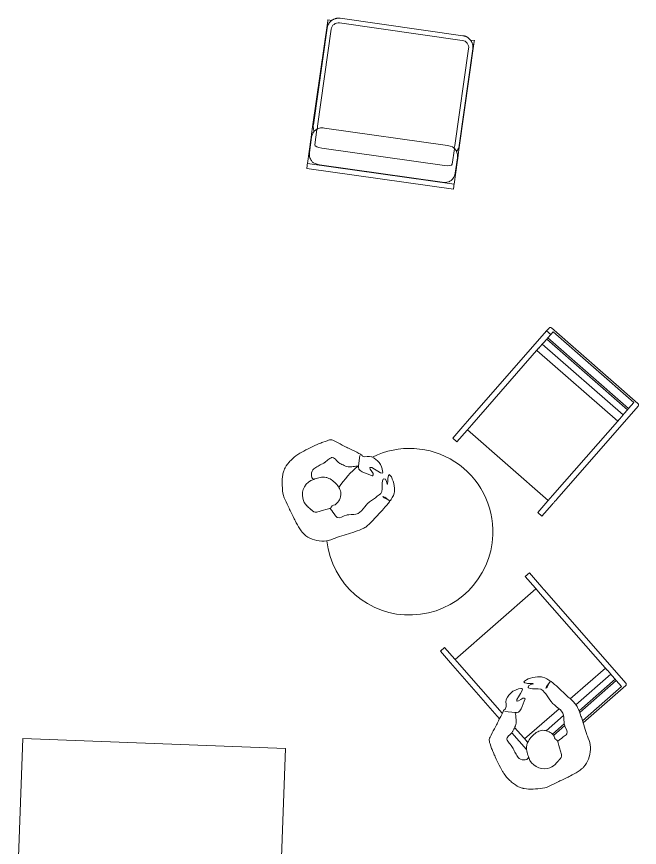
# Model space of a CAD drawing. Header units: millimetres. Extents: x 18438 to 82538, y -3412 to 53720.
# Drawn here: x 56710 to 60074, y 44214 to 48701 of the extents above; entities that cross this region are included whole.
import ezdxf

# ---------------------------------------------------------------- set-up
doc = ezdxf.new("R2010")
doc.units = ezdxf.units.MM
doc.header["$MEASUREMENT"] = 0
doc.layers.add('I-FURN', color=40, linetype='Continuous', lineweight=13)

# ---------------------------------------------------------------- blocks, each defined once
blk = doc.blocks.new('Man_Sitting_01_ENT - Man Sitting-9509310-GA PLAN - LEVEL 11')
at = {"layer": 'I-FURN', "color": 0, "lineweight": -2}
for p, q in [((78.9, 314.6), (71.7, 313.8)), ((78.9, 314.6), (71.7, 313.8)), ((84.2, 315), (78.9, 314.6)), ((84.2, 315), (78.9, 314.6)), ((96.8, 316), (84.2, 315)), ((96.8, 316), (84.2, 315)), ((109.3, 316.8), (96.8, 316)), ((109.3, 316.8), (96.8, 316)), ((121.9, 317.4), (109.3, 316.8)), ((121.9, 317.4), (109.3, 316.8)), ((134.4, 317.8), (121.9, 317.4)), ((134.4, 317.8), (121.9, 317.4)), ((147, 318.1), (134.4, 317.8)), ((147, 318.1), (134.4, 317.8)), ((159.5, 318.3), (147, 318.1)), ((159.5, 318.3), (147, 318.1)), ((172.1, 318.4), (159.5, 318.3)), ((172.1, 318.4), (159.5, 318.3)), ((179.6, 318.4), (172.1, 318.4)), ((179.6, 318.4), (172.1, 318.4)), ((184.6, 318.4), (179.6, 318.4)), ((184.6, 318.4), (179.6, 318.4)), ((197.2, 318.1), (184.6, 318.4)), ((197.2, 318.1), (184.6, 318.4)), ((234.8, 316), (222.2, 317)), ((234.8, 316), (222.2, 317)), ((247.3, 314.7), (234.8, 316)), ((247.3, 314.7), (234.8, 316)), ((255.1, 313.7), (247.3, 314.7)), ((255.1, 313.7), (247.3, 314.7)), ((-11, 283.6), (-21.3, 276.5)), ((-11, 283.6), (-21.3, 276.5)), ((0, 289.9), (-11, 283.6)), ((0, 289.9), (-11, 283.6)), ((11.5, 295.5), (0, 289.9)), ((11.5, 295.5), (0, 289.9)), ((35.3, 304.9), (23.4, 300.5)), ((35.3, 304.9), (23.4, 300.5)), ((47.3, 308.6), (35.3, 304.9)), ((47.3, 308.6), (35.3, 304.9)), ((59.4, 311.6), (47.3, 308.6)), ((59.4, 311.6), (47.3, 308.6)), ((71.7, 313.8), (59.4, 311.6)), ((71.7, 313.8), (59.4, 311.6)), ((259.9, 312.9), (255.1, 313.7)), ((259.9, 312.9), (255.1, 313.7)), ((271.9, 308.3), (259.9, 312.9)), ((271.9, 308.3), (259.9, 312.9)), ((276.3, 304.4), (271.9, 308.3)), ((276.3, 304.4), (271.9, 308.3)), ((280.7, 299.2), (276.3, 304.4)), ((280.7, 299.2), (276.3, 304.4)), ((288.6, 289.3), (280.7, 299.2)), ((288.6, 289.3), (280.7, 299.2)), ((296.3, 279.3), (288.6, 289.3)), ((296.3, 279.3), (288.6, 289.3)), ((303.8, 269.3), (296.3, 279.3)), ((303.8, 269.3), (296.3, 279.3)), ((311.2, 259.3), (303.8, 269.3)), ((311.2, 259.3), (303.8, 269.3)), ((-61.2, 227.5), (-66.7, 216.3)), ((-61.2, 227.5), (-66.7, 216.3)), ((-55, 238.4), (-61.2, 227.5)), ((-55, 238.4), (-61.2, 227.5)), ((-47.9, 249.1), (-55, 238.4)), ((-47.9, 249.1), (-55, 238.4)), ((-45.4, 252.5), (-47.9, 249.1)), ((-45.4, 252.5), (-47.9, 249.1)), ((318.7, 249.3), (311.2, 259.3)), ((318.7, 249.3), (311.2, 259.3)), ((326.2, 239.5), (318.7, 249.3)), ((326.2, 239.5), (318.7, 249.3)), ((342.1, 219.8), (334.2, 229.6)), ((342.1, 219.8), (334.2, 229.6)), ((-80.6, 181.3), (-85.2, 169.3)), ((-80.6, 181.3), (-85.2, 169.3)), ((-78.2, 187.8), (-80.6, 181.3)), ((-78.2, 187.8), (-80.6, 181.3)), ((-76.2, 193.2), (-78.2, 187.8)), ((-76.2, 193.2), (-78.2, 187.8)), ((-71.6, 204.9), (-76.2, 193.2)), ((-71.6, 204.9), (-76.2, 193.2)), ((-66.7, 216.3), (-71.6, 204.9)), ((-66.7, 216.3), (-71.6, 204.9)), ((89.9, 177.6), (93.1, 185.6)), ((89.9, 177.6), (93.1, 185.6)), ((93.1, 185.6), (97.7, 193.1)), ((93.1, 185.6), (97.7, 193.1)), ((97.7, 193.1), (103.5, 199.5)), ((97.7, 193.1), (103.5, 199.5)), ((103.5, 199.5), (110, 204.2)), ((103.5, 199.5), (110, 204.2)), ((110, 204.2), (114.4, 206.1)), ((110, 204.2), (114.4, 206.1)), ((114.4, 206.1), (116.8, 206.8)), ((114.4, 206.1), (116.8, 206.8)), ((116.8, 206.8), (123.8, 208.4)), ((116.8, 206.8), (123.8, 208.4)), ((123.8, 208.4), (130.7, 209.5)), ((123.8, 208.4), (130.7, 209.5)), ((130.7, 209.5), (137.6, 210.3)), ((130.7, 209.5), (137.6, 210.3)), ((137.6, 210.3), (144.6, 210.9)), ((137.6, 210.3), (144.6, 210.9)), ((144.6, 210.9), (151.5, 211.2)), ((144.6, 210.9), (151.5, 211.2)), ((151.5, 211.2), (158.5, 211.5)), ((151.5, 211.2), (158.5, 211.5)), ((158.5, 211.5), (165.5, 211.8)), ((158.5, 211.5), (165.5, 211.8)), ((165.5, 211.8), (172.4, 212.2)), ((165.5, 211.8), (172.4, 212.2)), ((172.4, 212.2), (179.3, 212.7)), ((172.4, 212.2), (179.3, 212.7)), ((179.3, 212.7), (184.8, 213.4)), ((179.3, 212.7), (184.8, 213.4)), ((184.8, 213.4), (186.2, 213.6)), ((184.8, 213.4), (186.2, 213.6)), ((186.2, 213.6), (193.1, 215)), ((186.2, 213.6), (193.1, 215)), ((193.1, 215), (200, 216.9)), ((193.1, 215), (200, 216.9)), ((200, 216.9), (207, 218.8)), ((200, 216.9), (207, 218.8)), ((207, 218.8), (213.8, 220.6)), ((207, 218.8), (213.8, 220.6)), ((213.8, 220.6), (220.7, 221.7)), ((213.8, 220.6), (220.7, 221.7)), ((220.7, 221.7), (227.5, 221.9)), ((220.7, 221.7), (227.5, 221.9)), ((227.5, 221.9), (230.5, 221.6)), ((227.5, 221.9), (230.5, 221.6)), ((230.5, 221.6), (233.9, 220.6)), ((230.5, 221.6), (233.9, 220.6)), ((233.9, 220.6), (238.9, 217.1)), ((233.9, 220.6), (238.9, 217.1)), ((238.9, 217.1), (242.6, 211.6)), ((238.9, 217.1), (242.6, 211.6)), ((242.6, 211.6), (245.4, 204.8)), ((242.6, 211.6), (245.4, 204.8)), ((245.4, 204.8), (247.8, 197.3)), ((245.4, 204.8), (247.8, 197.3)), ((247.8, 197.3), (250.2, 189.5)), ((247.8, 197.3), (250.2, 189.5)), ((250.2, 189.5), (253, 182.2)), ((250.2, 189.5), (253, 182.2)), ((253, 182.2), (256.5, 175.8)), ((253, 182.2), (256.5, 175.8)), ((350, 210.1), (342.1, 219.8)), ((350, 210.1), (342.1, 219.8)), ((357.9, 200.3), (350, 210.1)), ((357.9, 200.3), (350, 210.1)), ((365.8, 190.6), (357.9, 200.3)), ((365.8, 190.6), (357.9, 200.3)), ((373.6, 180.7), (365.8, 190.6)), ((373.6, 180.7), (365.8, 190.6)), ((380.3, 172.2), (373.6, 180.7)), ((380.3, 172.2), (373.6, 180.7)), ((-89.3, 157.3), (-92.3, 145.2)), ((-89.3, 157.3), (-92.3, 145.2)), ((-85.2, 169.3), (-89.3, 157.3)), ((-85.2, 169.3), (-89.3, 157.3)), ((88.7, 169.8), (89.9, 177.6)), ((88.7, 169.8), (89.9, 177.6)), ((89.7, 162.7), (88.7, 169.8)), ((89.7, 162.7), (88.7, 169.8)), ((93.3, 157.1), (89.7, 162.7)), ((93.3, 157.1), (89.7, 162.7)), ((93.3, 155.5), (93.3, 157.1)), ((93.3, 155.5), (93.3, 157.1)), ((99, 155.3), (93.3, 155.5)), ((99, 155.3), (93.3, 155.5)), ((106.8, 154.7), (99, 155.3)), ((106.8, 154.7), (99, 155.3)), ((114.6, 153.7), (106.8, 154.7)), ((114.6, 153.7), (106.8, 154.7)), ((122.3, 152.3), (114.6, 153.7)), ((122.3, 152.3), (114.6, 153.7)), ((129.9, 150.5), (122.3, 152.3)), ((129.9, 150.5), (122.3, 152.3)), ((137.2, 148.4), (129.9, 150.5)), ((137.2, 148.4), (129.9, 150.5)), ((144.4, 145.6), (137.2, 148.4)), ((144.4, 145.6), (137.2, 148.4)), ((151.4, 142), (144.4, 145.6)), ((151.4, 142), (144.4, 145.6)), ((158.2, 137.5), (151.4, 142)), ((158.2, 137.5), (151.4, 142)), ((161.7, 134.8), (158.2, 137.5)), ((161.7, 134.8), (158.2, 137.5)), ((164.6, 132.1), (161.7, 134.8)), ((164.6, 132.1), (161.7, 134.8)), ((256.5, 175.8), (258.1, 173.8)), ((256.5, 175.8), (258.1, 173.8)), ((258.1, 173.8), (261, 170.4)), ((258.1, 173.8), (261, 170.4)), ((261, 170.4), (265.4, 165)), ((261, 170.4), (265.4, 165)), ((265.4, 165), (269.9, 159.6)), ((265.4, 165), (269.9, 159.6)), ((269.9, 159.6), (274.5, 154.2)), ((269.9, 159.6), (274.5, 154.2)), ((274.5, 154.2), (279.4, 149.1)), ((274.5, 154.2), (279.4, 149.1)), ((279.4, 149.1), (284.6, 144.3)), ((279.4, 149.1), (284.6, 144.3)), ((284.6, 144.3), (290.2, 140.1)), ((284.6, 144.3), (290.2, 140.1)), ((296.6, 136.6), (302.8, 133.8)), ((296.6, 136.6), (302.8, 133.8)), ((373.4, 168.1), (343.9, 119.6)), ((381.2, 170.7), (380.3, 172.2)), ((381.2, 170.7), (380.3, 172.2)), ((384.1, 162.4), (381.2, 170.7)), ((384.1, 162.4), (381.2, 170.7)), ((386.2, 159.2), (384.1, 162.4)), ((386.2, 159.2), (384.1, 162.4)), ((390.8, 154), (386.2, 159.2)), ((390.8, 154), (386.2, 159.2)), ((395.2, 150.7), (390.8, 154)), ((395.2, 150.7), (390.8, 154)), ((406.7, 145.9), (395.2, 150.7)), ((406.7, 145.9), (395.2, 150.7)), ((418.8, 141.6), (406.7, 145.9)), ((418.8, 141.6), (406.7, 145.9)), ((427.2, 135.8), (418.8, 141.6)), ((427.2, 135.8), (418.8, 141.6)), ((429.1, 133.8), (427.2, 135.8)), ((429.1, 133.8), (427.2, 135.8)), ((-93.6, 132.1), (-93.6, 120.2)), ((-93.6, 132.1), (-93.6, 120.2)), ((-93.6, 120.2), (-93.6, 107.7)), ((-93.6, 120.2), (-93.6, 107.7)), ((-93.6, 107.7), (-93.4, 95.1)), ((-93.6, 107.7), (-93.4, 95.1)), ((-93.4, 95.1), (-93.3, 82.5)), ((-93.4, 95.1), (-93.3, 82.5)), ((170.2, 126.2), (164.6, 132.1)), ((170.2, 126.2), (164.6, 132.1)), ((175, 120.1), (170.2, 126.2)), ((175, 120.1), (170.2, 126.2)), ((179.1, 113.7), (175, 120.1)), ((179.1, 113.7), (175, 120.1)), ((182.8, 107), (179.1, 113.7)), ((182.8, 107), (179.1, 113.7)), ((186.2, 100), (182.8, 107)), ((186.2, 100), (182.8, 107)), ((189.3, 92.9), (186.2, 100)), ((189.3, 92.9), (186.2, 100)), ((302.8, 133.8), (309.3, 131.1)), ((302.8, 133.8), (309.3, 131.1)), ((309.3, 131.1), (315.8, 128.7)), ((309.3, 131.1), (315.8, 128.7)), ((315.8, 128.7), (322.4, 126.5)), ((315.8, 128.7), (322.4, 126.5)), ((322.4, 126.5), (329, 124.4)), ((322.4, 126.5), (329, 124.4)), ((329, 124.4), (335.7, 122.5)), ((329, 124.4), (335.7, 122.5)), ((335.7, 122.5), (342.4, 120.5)), ((335.7, 122.5), (342.4, 120.5)), ((340.9, 114.5), (338.5, 103.7)), ((340.9, 114.5), (338.5, 103.7)), ((338.5, 103.7), (341.3, 93)), ((338.5, 103.7), (341.3, 93)), ((341.9, 116.3), (340.9, 114.5)), ((341.9, 116.3), (340.9, 114.5)), ((341.3, 93), (348.1, 82.3)), ((341.3, 93), (348.1, 82.3)), ((343.9, 119.6), (341.9, 116.3)), ((343.9, 119.6), (341.9, 116.3)), ((342.4, 120.5), (343.9, 119.6)), ((342.4, 120.5), (343.9, 119.6)), ((437.2, 123.4), (429.1, 133.8)), ((437.2, 123.4), (429.1, 133.8)), ((443.6, 112.3), (437.2, 123.4)), ((443.6, 112.3), (437.2, 123.4)), ((448.5, 100.8), (443.6, 112.3)), ((448.5, 100.8), (443.6, 112.3)), ((452.2, 89.5), (448.5, 100.8)), ((452.2, 89.5), (448.5, 100.8)), ((-93.3, 82.5), (-93, 70)), ((-93.3, 82.5), (-93, 70)), ((-92.7, 55.7), (-92.5, 44.9)), ((-92.7, 55.7), (-92.5, 44.9)), ((-92.5, 44.9), (-92.2, 32.3)), ((-92.5, 44.9), (-92.2, 32.3)), ((194.8, 77.4), (192.4, 85)), ((194.8, 77.4), (192.4, 85)), ((196.6, 69.8), (194.8, 77.4)), ((196.6, 69.8), (194.8, 77.4)), ((197.9, 62.2), (196.6, 69.8)), ((197.9, 62.2), (196.6, 69.8)), ((198.7, 54.7), (197.9, 62.2)), ((198.7, 54.7), (197.9, 62.2)), ((198.4, 39.6), (198.9, 47.1)), ((198.4, 39.6), (198.9, 47.1)), ((198.8, 52.5), (198.7, 54.7)), ((198.8, 52.5), (198.7, 54.7)), ((198.9, 47.1), (198.8, 52.5)), ((198.9, 47.1), (198.8, 52.5)), ((348.1, 82.3), (357.5, 71.6)), ((348.1, 82.3), (357.5, 71.6)), ((357.5, 71.6), (368.4, 60.9)), ((357.5, 71.6), (368.4, 60.9)), ((368.4, 60.9), (379.4, 50.3)), ((368.4, 60.9), (379.4, 50.3)), ((379.4, 50.3), (388.4, 40.7)), ((379.4, 50.3), (388.4, 40.7)), ((393.7, 77.6), (395.2, 85.1)), ((393.7, 77.6), (395.2, 85.1)), ((396, 63.4), (393.7, 77.6)), ((396, 63.4), (393.7, 77.6)), ((394.6, 43.4), (397.1, 49.3)), ((394.6, 43.4), (397.1, 49.3)), ((395.2, 85.1), (396.6, 86.3)), ((395.2, 85.1), (396.6, 86.3)), ((397.1, 49.3), (396, 63.4)), ((397.1, 49.3), (396, 63.4)), ((396.6, 86.3), (404.5, 82.1)), ((396.6, 86.3), (404.5, 82.1)), ((404.5, 82.1), (414.7, 68.2)), ((404.5, 82.1), (414.7, 68.2)), ((414.7, 68.2), (425.7, 50.8)), ((414.7, 68.2), (425.7, 50.8)), ((425.7, 50.8), (436.1, 36.2)), ((425.7, 50.8), (436.1, 36.2)), ((449.6, 38.8), (452.8, 51.2)), ((449.6, 38.8), (452.8, 51.2)), ((452.8, 51.2), (454.5, 64.2)), ((452.8, 51.2), (454.5, 64.2)), ((454.5, 64.2), (454.3, 77.2)), ((454.5, 64.2), (454.3, 77.2)), ((-92.2, 32.3), (-91.9, 19.8)), ((-92.2, 32.3), (-91.9, 19.8)), ((-91.9, 19.8), (-91.6, 7.2)), ((-91.9, 19.8), (-91.6, 7.2)), ((173.5, -2.2), (179.6, 3.3)), ((173.5, -2.2), (179.6, 3.3)), ((179.6, 3.3), (185.5, 9.8)), ((179.6, 3.3), (185.5, 9.8)), ((185.5, 9.8), (187.1, 11.9)), ((185.5, 9.8), (187.1, 11.9)), ((187.1, 11.9), (190.7, 17.2)), ((187.1, 11.9), (190.7, 17.2)), ((190.7, 17.2), (194.5, 24.6)), ((190.7, 17.2), (194.5, 24.6)), ((194.5, 24.6), (197, 32.1)), ((194.5, 24.6), (197, 32.1)), ((197, 32.1), (198.4, 39.6)), ((197, 32.1), (198.4, 39.6)), ((388.4, 40.7), (389.6, 40.1)), ((388.4, 40.7), (389.6, 40.1)), ((389.6, 40.1), (394.6, 43.4)), ((389.6, 40.1), (394.6, 43.4)), ((436.1, 36.2), (444.5, 30.6)), ((436.1, 36.2), (444.5, 30.6)), ((444.5, 30.6), (447.8, 34.1)), ((444.5, 30.6), (447.8, 34.1)), ((447.8, 34.1), (449.6, 38.8)), ((447.8, 34.1), (449.6, 38.8)), ((468.5, 5.3), (462.8, -1.7)), ((468.5, 5.3), (462.8, -1.7)), ((475.1, 7.5), (468.5, 5.3)), ((475.1, 7.5), (468.5, 5.3)), ((476.9, 3.8), (475.1, 7.5)), ((476.9, 3.8), (475.1, 7.5)), ((479.4, -8.7), (476.9, 3.8)), ((479.4, -8.7), (476.9, 3.8)), ((-91.2, -7.5), (-90.8, -17.9)), ((-91.2, -7.5), (-90.8, -17.9)), ((-90.8, -17.9), (-90, -30.4)), ((-90.8, -17.9), (-90, -30.4)), ((-90, -30.4), (-88.8, -42.8)), ((-90, -30.4), (-88.8, -42.8)), ((-88.8, -42.8), (-87, -55.3)), ((-88.8, -42.8), (-87, -55.3)), ((33.6, -12.3), (70.7, -17.7)), ((70.7, -17.7), (84.2, -19.7)), ((84.2, -19.7), (99, -21.8)), ((107.8, -23.6), (108.6, -22.7)), ((107.8, -23.6), (108.6, -22.7)), ((110.5, -35.8), (107.8, -23.6)), ((110.5, -35.8), (107.8, -23.6)), ((111.1, -38.4), (110.5, -35.8)), ((111.1, -38.4), (110.5, -35.8)), ((113.1, -48.1), (111.1, -38.4)), ((113.1, -48.1), (111.1, -38.4)), ((116.5, -19.8), (123.4, -15.6)), ((116.5, -19.8), (123.4, -15.6)), ((123.4, -15.6), (124.6, -15.3)), ((123.4, -15.6), (124.6, -15.3)), ((124.6, -15.3), (131, -16.1)), ((124.6, -15.3), (131, -16.1)), ((131, -16.1), (138.8, -17.7)), ((131, -16.1), (138.8, -17.7)), ((138.8, -17.7), (140.5, -17.5)), ((138.8, -17.7), (140.5, -17.5)), ((140.5, -17.5), (146.3, -15.9)), ((140.5, -17.5), (146.3, -15.9)), ((146.3, -15.9), (153.5, -13.4)), ((146.3, -15.9), (153.5, -13.4)), ((153.5, -13.4), (160.5, -10.4)), ((153.5, -13.4), (160.5, -10.4)), ((160.5, -10.4), (167.1, -6.7)), ((160.5, -10.4), (167.1, -6.7)), ((167.1, -6.7), (173.5, -2.2)), ((167.1, -6.7), (173.5, -2.2)), ((415, -31.8), (408.2, -45.9)), ((415, -31.8), (408.2, -45.9)), ((421.3, -18), (415, -31.8)), ((421.3, -18), (415, -31.8)), ((427.7, -7.1), (421.3, -18)), ((427.7, -7.1), (421.3, -18)), ((434.9, -1.4), (427.7, -7.1)), ((434.9, -1.4), (427.7, -7.1)), ((437.7, -1.1), (434.9, -1.4)), ((437.7, -1.1), (434.9, -1.4)), ((444.4, -5.9), (437.7, -1.1)), ((444.4, -5.9), (437.7, -1.1)), ((442.9, -34.2), (445.8, -20.5)), ((442.9, -34.2), (445.8, -20.5)), ((443.6, -35.3), (442.9, -34.2)), ((443.6, -35.3), (442.9, -34.2)), ((446.7, -31.9), (443.6, -35.3)), ((446.7, -31.9), (443.6, -35.3)), ((444.9, -6.5), (444.4, -5.9)), ((444.9, -6.5), (444.4, -5.9)), ((445.8, -20.5), (444.9, -6.5)), ((445.8, -20.5), (444.9, -6.5)), ((452.4, -20.1), (446.7, -31.9)), ((452.4, -20.1), (446.7, -31.9)), ((459.4, -6.4), (452.4, -20.1)), ((459.4, -6.4), (452.4, -20.1)), ((462.8, -1.7), (459.4, -6.4)), ((462.8, -1.7), (459.4, -6.4)), ((476.1, -45.7), (477.7, -33.6)), ((476.1, -45.7), (477.7, -33.6)), ((477.7, -33.6), (479, -21.4)), ((477.7, -33.6), (479, -21.4)), ((479, -21.4), (479.1, -20.3)), ((479, -21.4), (479.1, -20.3)), ((479.1, -20.3), (479.4, -8.7)), ((479.1, -20.3), (479.4, -8.7)), ((-87, -55.3), (-84.8, -67.7)), ((-87, -55.3), (-84.8, -67.7)), ((-84.8, -67.7), (-82.5, -77.6)), ((-84.8, -67.7), (-82.5, -77.6)), ((115.7, -60.4), (113.1, -48.1)), ((115.7, -60.4), (113.1, -48.1)), ((118.4, -72.6), (115.7, -60.4)), ((118.4, -72.6), (115.7, -60.4)), ((120.2, -79.7), (118.4, -72.6)), ((120.2, -79.7), (118.4, -72.6)), ((122.3, -84.2), (120.2, -79.7)), ((122.3, -84.2), (120.2, -79.7)), ((131.4, -90.4), (122.3, -84.2)), ((131.4, -90.4), (122.3, -84.2)), ((292.8, -89.1), (280.9, -95)), ((292.8, -89.1), (280.9, -95)), ((304.6, -84.3), (292.8, -89.1)), ((304.6, -84.3), (292.8, -89.1)), ((309.2, -82.8), (304.6, -84.3)), ((309.2, -82.8), (304.6, -84.3)), ((316.5, -80.9), (309.2, -82.8)), ((316.5, -80.9), (309.2, -82.8)), ((328.8, -78.3), (316.5, -80.9)), ((328.8, -78.3), (316.5, -80.9)), ((341.4, -75.9), (328.8, -78.3)), ((341.4, -75.9), (328.8, -78.3)), ((354, -73.8), (341.4, -75.9)), ((354, -73.8), (341.4, -75.9)), ((366.5, -71.5), (354, -73.8)), ((366.5, -71.5), (354, -73.8)), ((378.7, -69), (366.5, -71.5)), ((378.7, -69), (366.5, -71.5)), ((387.8, -66.7), (378.7, -69)), ((387.8, -66.7), (378.7, -69)), ((390.3, -65.9), (387.8, -66.7)), ((390.3, -65.9), (387.8, -66.7)), ((400.2, -58.1), (390.3, -65.9)), ((400.2, -58.1), (390.3, -65.9)), ((408.2, -45.9), (400.2, -58.1)), ((408.2, -45.9), (400.2, -58.1)), ((456.8, -93.9), (460.1, -89.1)), ((456.8, -93.9), (460.1, -89.1)), ((460.1, -89.1), (464.3, -82)), ((460.1, -89.1), (464.3, -82)), ((464.3, -82), (469.7, -69.9)), ((464.3, -82), (469.7, -69.9)), ((469.7, -69.9), (473.5, -57.8)), ((469.7, -69.9), (473.5, -57.8)), ((473.5, -57.8), (476.1, -45.7)), ((473.5, -57.8), (476.1, -45.7)), ((-77.9, -92.1), (-72.5, -103.4)), ((-77.9, -92.1), (-72.5, -103.4)), ((-72.5, -103.4), (-65.9, -114)), ((-72.5, -103.4), (-65.9, -114)), ((-65.9, -114), (-58.3, -124.1)), ((-65.9, -114), (-58.3, -124.1)), ((-58.3, -124.1), (-49.6, -133.5)), ((-58.3, -124.1), (-49.6, -133.5)), ((-49.6, -133.5), (-40, -142.4)), ((-49.6, -133.5), (-40, -142.4)), ((144.7, -92.4), (131.4, -90.4)), ((144.7, -92.4), (131.4, -90.4)), ((159.7, -92.8), (144.7, -92.4)), ((159.7, -92.8), (144.7, -92.4)), ((173.8, -94), (159.7, -92.8)), ((173.8, -94), (159.7, -92.8)), ((177.4, -94.9), (173.8, -94)), ((177.4, -94.9), (173.8, -94)), ((185.9, -97.8), (177.4, -94.9)), ((185.9, -97.8), (177.4, -94.9)), ((197.8, -102.5), (185.9, -97.8)), ((197.8, -102.5), (185.9, -97.8)), ((209.8, -107), (197.8, -102.5)), ((209.8, -107), (197.8, -102.5)), ((221.7, -110.5), (209.8, -107)), ((221.7, -110.5), (209.8, -107)), ((227.8, -111.6), (221.7, -110.5)), ((227.8, -111.6), (221.7, -110.5)), ((233.6, -111.9), (227.8, -111.6)), ((233.6, -111.9), (227.8, -111.6)), ((245.4, -110.3), (233.6, -111.9)), ((245.4, -110.3), (233.6, -111.9)), ((257.3, -106.4), (245.4, -110.3)), ((257.3, -106.4), (245.4, -110.3)), ((269.1, -101), (257.3, -106.4)), ((269.1, -101), (257.3, -106.4)), ((280.9, -95), (269.1, -101)), ((280.9, -95), (269.1, -101)), ((392.7, -136.7), (404.2, -131.6)), ((392.7, -136.7), (404.2, -131.6)), ((396.8, -94.3), (413.8, -116.6)), ((414.8, -118.6), (400.9, -92.4)), ((404.2, -131.6), (414.3, -127)), ((404.2, -131.6), (414.3, -127)), ((414.3, -127), (415.4, -126.3)), ((414.3, -127), (415.4, -126.3)), ((415.4, -126.3), (414.8, -118.6)), ((414.8, -118.6), (418.3, -123)), ((414.8, -118.6), (418.3, -123)), ((415.4, -126.3), (414.8, -118.6)), ((418.3, -123), (421.2, -122.5)), ((418.3, -123), (421.2, -122.5)), ((421.2, -122.5), (427.4, -118.7)), ((421.2, -122.5), (427.4, -118.7)), ((427.4, -118.7), (437.4, -112)), ((427.4, -118.7), (437.4, -112)), ((437.4, -112), (447.5, -103.9)), ((437.4, -112), (447.5, -103.9)), ((447.5, -103.9), (456.8, -93.9)), ((447.5, -103.9), (456.8, -93.9)), ((-40, -142.4), (-29.7, -150.7)), ((-40, -142.4), (-29.7, -150.7)), ((-29.7, -150.7), (-18.6, -158.5)), ((-29.7, -150.7), (-18.6, -158.5)), ((-18.6, -158.5), (-7.3, -165.3)), ((-18.6, -158.5), (-7.3, -165.3)), ((-7.3, -165.3), (4.2, -170.8)), ((-7.3, -165.3), (4.2, -170.8)), ((4.2, -170.8), (15.9, -174.8)), ((4.2, -170.8), (15.9, -174.8)), ((15.9, -174.8), (28, -177.5)), ((15.9, -174.8), (28, -177.5)), ((28, -177.5), (33.6, -178.3)), ((28, -177.5), (33.6, -178.3)), ((33.6, -178.3), (40.5, -178.9)), ((33.6, -178.3), (40.5, -178.9)), ((40.5, -178.9), (53, -179.8)), ((40.5, -178.9), (53, -179.8)), ((288.3, -180.4), (294.6, -177.8)), ((288.3, -180.4), (294.6, -177.8)), ((294.6, -177.8), (300, -175.6)), ((294.6, -177.8), (300, -175.6)), ((300, -175.6), (311.7, -170.9)), ((300, -175.6), (311.7, -170.9)), ((311.7, -170.9), (323.3, -166.1)), ((311.7, -170.9), (323.3, -166.1)), ((323.3, -166.1), (334.9, -161.3)), ((323.3, -166.1), (334.9, -161.3)), ((334.9, -161.3), (346.5, -156.5)), ((334.9, -161.3), (346.5, -156.5)), ((346.5, -156.5), (358.1, -151.7)), ((346.5, -156.5), (358.1, -151.7)), ((358.1, -151.7), (360.7, -150.6)), ((358.1, -151.7), (360.7, -150.6)), ((360.7, -150.6), (369.7, -146.8)), ((360.7, -150.6), (369.7, -146.8)), ((369.7, -146.8), (381.2, -141.8)), ((369.7, -146.8), (381.2, -141.8)), ((381.2, -141.8), (392.7, -136.7)), ((381.2, -141.8), (392.7, -136.7)), ((53, -179.8), (65.5, -180.7)), ((53, -179.8), (65.5, -180.7)), ((79.6, -182), (90.5, -183.4)), ((79.6, -182), (90.5, -183.4)), ((90.5, -183.4), (103, -184.9)), ((90.5, -183.4), (103, -184.9)), ((103, -184.9), (115.4, -186.5)), ((103, -184.9), (115.4, -186.5)), ((115.4, -186.5), (127.9, -188.1)), ((115.4, -186.5), (127.9, -188.1)), ((127.9, -188.1), (140.3, -189.7)), ((127.9, -188.1), (140.3, -189.7)), ((140.3, -189.7), (152.8, -191.3)), ((140.3, -189.7), (152.8, -191.3)), ((152.8, -191.3), (165.3, -192.8)), ((152.8, -191.3), (165.3, -192.8)), ((165.3, -192.8), (171.3, -193.6)), ((165.3, -192.8), (171.3, -193.6)), ((171.3, -193.6), (177.7, -194.3)), ((171.3, -193.6), (177.7, -194.3)), ((177.7, -194.3), (190.3, -195.8)), ((177.7, -194.3), (190.3, -195.8)), ((190.3, -195.8), (202.8, -196.9)), ((190.3, -195.8), (202.8, -196.9)), ((202.8, -196.9), (215.4, -197.5)), ((202.8, -196.9), (215.4, -197.5)), ((215.4, -197.5), (227.9, -197.3)), ((215.4, -197.5), (227.9, -197.3)), ((240.3, -195.8), (252.5, -193)), ((240.3, -195.8), (252.5, -193)), ((252.5, -193), (264.6, -189.3)), ((252.5, -193), (264.6, -189.3)), ((264.6, -189.3), (276.5, -185)), ((264.6, -189.3), (276.5, -185)), ((276.5, -185), (288.3, -180.4)), ((276.5, -185), (288.3, -180.4))]:
    blk.add_line(p, q, dxfattribs=at)
at = {"layer": 'I-FURN', "color": 0, "lineweight": -2, "flags": 128}
blk.add_lwpolyline([(-0.3, 41.3), (0.6, 39.2), (1.1, 37.9), (2.2, 35.5), (2.7, 34.3), (3.5, 32.2), (4.3, 30.3), (4.8, 29.1), (5.7, 27), (6.3, 25.6), (6.6, 24.8), (7.2, 23.3), (8.5, 20), (8.8, 19.3), (8.9, 18.9), (9.1, 18.5), (9.2, 18.3), (9.3, 18.1), (9.5, 17.7), (9.6, 17.5), (9.8, 17.1), (9.8, 17), (10, 16.7), (10.1, 16.4), (10.2, 16.2), (10.5, 15.8), (10.7, 15.5), (11.1, 14.7), (12.4, 12.6), (13.2, 11.2)], dxfattribs=at)
at = {"layer": 'I-FURN', "color": 0, "lineweight": -2}
for centre, radius, start, end in [((189.3, -119.1), 437.3, 85.6819, 88.971), ((189.3, -119.1), 437.3, 85.6819, 88.971), ((81.8, 143.8), 168.1, 127.8222, 132.0949), ((81.8, 143.8), 168.1, 127.8222, 132.0949), ((74.2, 163.5), 146.1, 110.321, 115.3802), ((74.2, 163.5), 146.1, 110.321, 115.3802), ((41.8, 188), 108.4, 132.0949, 143.5086), ((41.8, 188), 108.4, 132.0949, 143.5086), ((558.9, 419.5), 294.1, 217.7255, 220.1874), ((558.9, 419.5), 294.1, 217.7255, 220.1874), ((-24.4, 131.9), 69.1, 168.8939, 179.7719), ((-24.4, 131.9), 69.1, 168.8939, 179.7719), ((81.8, 68.9), 87.3, 82.4509, 167.5491), ((312.9, 173), 39.9, 235.3716, 245.8798), ((312.9, 173), 39.9, 235.3716, 245.8798), ((97.6, 52.5), 100.2, 18.9596, 23.7735), ((97.6, 52.5), 100.2, 18.9596, 23.7735), ((1371.3, 96.1), 1464.5, 181.0232, 181.5755), ((1371.3, 96.1), 1464.5, 181.0232, 181.5755), ((77.5, 69.9), 82.8, 167.5491, 200.1533), ((409, 75.5), 45.4, 2.1129, 17.957), ((409, 75.5), 45.4, 2.1129, 17.957), ((526.1, 16), 617.8, 180.8186, 182.1815), ((526.1, 16), 617.8, 180.8186, 182.1815), ((44.3, 17.7), 31.8, 191.7519, 250.2481), ((112.2, 68.8), 91.6, 261.7116, 267.7353), ((108.5, -10.2), 12.5, 270.5665, 309.7814), ((108.5, -10.2), 12.5, 270.5665, 309.7814), ((-1.8, -59.5), 82.8, 192.6749, 203.1806), ((-1.8, -59.5), 82.8, 192.6749, 203.1806), ((407.7, -85.4), 14.1, 178.7597, 219.2403), ((385.3, -100.7), 17.6, 28, 62), ((45.6, -464.6), 284.6, 83.1562, 85.9929), ((45.6, -464.6), 284.6, 83.1562, 85.9929), ((226.5, -133), 64.3, 271.2861, 282.4309), ((226.5, -133), 64.3, 271.2861, 282.4309)]:
    blk.add_arc(centre, radius, start, end, dxfattribs=at)
blk = doc.blocks.new('Existing Furniture_Thonet Armchair_EC27 - EC27-9709584-GA PLAN - LEVEL 11')
at = {"layer": 'I-FURN', "color": 0, "lineweight": -2}
for p, q in [((-330, 596.5), (-330, -70.8)), ((-14.6, 606.5), (-320, 606.5)), ((-300, 595.2), (-19.6, 595.2)), ((-300, 552.2), (-300, 595.2)), ((-37.8, 552.3), (-300, 552.3)), ((-300, 543.8), (-300, 552.3)), ((-300, 517), (-300, 543.8)), ((-40.9, 543.8), (-300, 543.8)), ((150.5, 543.8), (65.8, 543.8)), ((150.2, 552.3), (69.7, 552.3)), ((-300, 507.2), (-300, 517)), ((-300, 479.1), (-300, 507.2)), ((-300, 507.2), (-49.2, 507.2)), ((39.2, 507.2), (163.1, 507.2)), ((310, 513.2), (310, 392.8)), ((-300, -70.8), (-300, 479.9)), ((-47.9, 463.1), (-300, 463.1)), ((280, 463.1), (33, 463.1)), ((280, 487.6), (280, 479.1)), ((280, 381.3), (280, 479.9)), ((280, -70.8), (280, 279.7)), ((310, 292.1), (310, -70.8)), ((-330, -80), (-330, -70.8)), ((-330, -88.8), (-330, -80)), ((-330, -96.5), (-330, -88.8)), ((-300, -70.8), (-300, -110.2)), ((280, -110.2), (280, -70.8)), ((310, -70.8), (310, -110.2)), ((-330, -102.9), (-330, -96.5)), ((-330, -107.5), (-330, -102.9)), ((-330, -110.2), (-330, -107.5)), ((-330, -193.5), (-330, -110.2)), ((-300, -106.7), (280, -106.7)), ((-300, -110.2), (-300, -193.5)), ((280, -193.5), (280, -110.2)), ((310, -110.2), (310, -193.5)), ((-330, -193.7), (-330, -193.5)), ((-300, -193.5), (-330, -193.5)), ((-330, -193.7), (-300, -193.7)), ((-300, -193.5), (-300, -193.7)), ((280, -193.7), (280, -193.5)), ((310, -193.5), (280, -193.5)), ((280, -193.7), (310, -193.7)), ((310, -193.5), (310, -193.7))]:
    blk.add_line(p, q, dxfattribs=at)
blk.add_arc((-320, 596.5), 10, 90, 180, dxfattribs=at)
blk = doc.blocks.new('Existing Furniture_Fooseball Table_EO4 - EO4-9713106-GA PLAN - LEVEL 11')
at = {"layer": 'I-FURN', "color": 0, "lineweight": -2}
for p, q in [((499.3, -2290), (-400.7, -2290)), ((-400.7, -2290), (-400.7, -3710)), ((499.3, -3710), (499.3, -2290)), ((-400.7, -3710), (499.3, -3710))]:
    blk.add_line(p, q, dxfattribs=at)
blk = doc.blocks.new('Existing Furniture_Meeting Table Round_ET3 - ET3-V105-GA PLAN - LEVEL 11')
at = {"layer": 'I-FURN', "color": 0, "lineweight": -2}
for start, end in [(360, 118.6123), (130.0415, 150.2415), (188.4569, 360)]:
    blk.add_arc((49.3, -3000), 450, start, end, dxfattribs=at)
blk = doc.blocks.new('Existing Furniture_Thonet Armchair_EC27 - EC27-9710636-GA PLAN - LEVEL 11')
at = {"layer": 'I-FURN', "color": 0, "lineweight": -2}
for p, q in [((-300, 193.7), (-330, 193.7)), ((-330, 193.5), (-330, 193.7)), ((-330, 110.2), (-330, 193.5)), ((-330, 193.5), (-300, 193.5)), ((-300, 193.7), (-300, 193.5)), ((-300, 193.5), (-300, 110.2)), ((310, 193.7), (280, 193.7)), ((280, 193.5), (280, 193.7)), ((280, 110.2), (280, 193.5)), ((280, 193.5), (310, 193.5)), ((310, 193.7), (310, 193.5)), ((310, 193.5), (310, 110.2)), ((-330, 107.5), (-330, 110.2)), ((-330, 102.9), (-330, 107.5)), ((-330, 96.5), (-330, 102.9)), ((-330, 88.8), (-330, 96.5)), ((-300, 110.2), (-300, 70.8)), ((280, 106.7), (-300, 106.7)), ((280, 70.8), (280, 110.2)), ((310, 110.2), (310, 70.8)), ((-330, 80), (-330, 88.8)), ((-330, 70.8), (-330, 80)), ((-330, 70.8), (-330, -596.5)), ((-300, -479.9), (-300, 70.8)), ((280, -479.9), (280, 70.8)), ((310, 70.8), (310, -576.5)), ((-300, -463.1), (280, -463.1)), ((-300, -507.2), (-300, -479.1)), ((280, -479.1), (280, -507.2)), ((-300, -517), (-300, -507.2)), ((280, -507.2), (-300, -507.2)), ((-300, -543.8), (-300, -517)), ((280, -507.2), (280, -517)), ((280, -517), (280, -543.8)), ((-300, -552.3), (-300, -543.8)), ((-300, -543.8), (280, -543.8)), ((-300, -595.2), (-300, -552.2)), ((-300, -552.3), (280, -552.3)), ((280, -543.8), (280, -552.3)), ((280, -576.5), (280, -552.2)), ((280, -576.5), (310, -576.5)), ((310, -576.5), (280, -576.5)), ((280, -576.5), (280, -595.2)), ((310, -596.5), (310, -576.5)), ((-320, -606.5), (300, -606.5)), ((280, -595.2), (-300, -595.2))]:
    blk.add_line(p, q, dxfattribs=at)
for centre, start, end in [((-320, -596.5), 180, 270), ((300, -596.5), 270, 0)]:
    blk.add_arc(centre, 10, start, end, dxfattribs=at)
blk = doc.blocks.new('Existing Furniture_Carl Hansen CH44_EC11 - EC11-V116-GA PLAN - LEVEL 11')
at = {"layer": 'I-FURN', "color": 0, "lineweight": -2}
for p, q in [((400, 438), (-400, 438)), ((-400, 437), (-400, 438)), ((-400, 423.9), (-400, 437)), ((-400, 417.2), (-400, 423.9)), ((-400, 410.6), (-400, 417.2)), ((-400, 279.9), (-400, 410.6)), ((-400, 410.6), (400, 410.6)), ((-335, 409), (335, 409)), ((400, 438), (400, 437)), ((400, 437), (400, 423.9)), ((400, 423.9), (400, 417.2)), ((400, 417.2), (400, 410.6)), ((400, 410.6), (400, 279.9)), ((-397.7, 351.3), (-397.7, 267.2)), ((335, 318.7), (-335, 318.7)), ((397.7, 267.2), (397.7, 351.3)), ((-400, 270.3), (-400, 279.9)), ((-400, 279.9), (-397.2, 279.9)), ((-400, 250.7), (-400, 270.3)), ((-375, 306.2), (-375, 222)), ((375, 222), (375, 306.2)), ((397.2, 279.9), (400, 279.9)), ((400, 279.9), (400, 270.3)), ((400, 270.3), (400, 250.7)), ((-400, 211.8), (-400, 250.7)), ((400, 250.7), (400, 211.8)), ((-400, -366.9), (-400, 211.8)), ((-397.7, 201.1), (-397.7, -327)), ((-375, 203.7), (-375, -324.4)), ((-335, 209.5), (335, 209.5)), ((375, -324.4), (375, 203.7)), ((397.7, -327), (397.7, 201.1)), ((400, 211.8), (400, -366.9)), ((-400, -372.2), (-400, -366.9)), ((-400, -372.2), (-378.1, -372.2)), ((-335, -364.3), (335, -364.3)), ((-335, -389.7), (335, -389.7)), ((378, -372.2), (400, -372.2)), ((400, -366.9), (400, -372.2))]:
    blk.add_line(p, q, dxfattribs=at)
at = {"layer": 'I-FURN', "color": 0, "lineweight": -2, "flags": 128}
for points in [[(-397.7, 351.3), (-397.2, 359.1), (-395.8, 366.6), (-393.6, 373.4), (-390.8, 379.5), (-387.8, 384.7), (-384.6, 389.2), (-381.4, 392.9), (-378.4, 396), (-375.5, 398.6), (-372.7, 400.7), (-371.6, 401.6)], [(397.7, 351.3), (397.2, 359.1), (395.8, 366.6), (393.6, 373.4), (390.8, 379.5), (387.8, 384.7), (384.6, 389.2), (381.4, 392.9), (378.4, 396), (375.5, 398.6), (372.7, 400.7), (371.6, 401.6)], [(-397.7, 267.2), (-397.2, 259.4), (-395.8, 251.9), (-393.6, 245.1), (-390.8, 239), (-387.8, 233.8), (-384.6, 229.3), (-381.4, 225.6), (-378.4, 222.5), (-375.5, 219.9), (-372.7, 217.8), (-371.6, 217)], [(-387.9, 234.7), (-389, 232.9), (-390.3, 230.7), (-391.4, 228.5), (-392.5, 226.2), (-393.4, 223.9), (-394.3, 221.5), (-395, 219.1), (-395.7, 216.7), (-396.3, 214.3), (-396.8, 211.8), (-397.2, 209.3), (-397.4, 206.8), (-397.6, 204.3), (-397.7, 201.8), (-397.7, 201.1)], [(397.7, 267.2), (397.2, 259.4), (395.8, 251.9), (393.6, 245.1), (390.8, 239), (387.8, 233.8), (384.6, 229.3), (381.4, 225.6), (378.4, 222.5), (375.5, 219.9), (372.7, 217.8), (371.6, 217)], [(397.7, 201.1), (397.6, 203.6), (397.5, 206.1), (397.2, 208.6), (396.9, 211.1), (396.4, 213.6), (395.9, 216), (395.2, 218.5), (394.5, 220.9), (393.7, 223.2), (392.7, 225.6), (391.7, 227.8), (390.6, 230.1), (389.4, 232.3), (388.1, 234.4)], [(-397.7, -327), (-397.6, -329.5), (-397.5, -332), (-397.2, -334.5), (-396.9, -337), (-396.4, -339.5), (-395.9, -341.9), (-395.2, -344.4), (-394.5, -346.8), (-393.7, -349.1), (-392.7, -351.5), (-391.7, -353.8), (-390.6, -356), (-389.4, -358.2), (-388.1, -360.4), (-386.7, -362.5), (-385.3, -364.5), (-383.7, -366.5), (-382.1, -368.4), (-380.4, -370.2), (-378.6, -372), (-376.8, -373.7), (-374.9, -375.4), (-372.9, -376.9), (-370.9, -378.4), (-368.8, -379.8), (-366.7, -381.1), (-364.5, -382.3), (-362.3, -383.5), (-360, -384.5), (-357.7, -385.5), (-355.3, -386.3), (-352.9, -387.1), (-350.5, -387.8), (-348.1, -388.3), (-345.6, -388.8), (-343.2, -389.2), (-340.7, -389.4), (-338.2, -389.6), (-335.7, -389.7), (-335, -389.7)], [(335, -389.7), (337.5, -389.7), (340, -389.5), (342.5, -389.3), (345, -388.9), (347.4, -388.5), (349.9, -387.9), (352.3, -387.3), (354.7, -386.5), (357.1, -385.7), (359.4, -384.8), (361.7, -383.8), (363.9, -382.6), (366.1, -381.4), (368.3, -380.2), (370.4, -378.8), (372.4, -377.3), (374.4, -375.8), (376.3, -374.2), (378.2, -372.5), (379.9, -370.7), (381.6, -368.9), (383.3, -367), (384.8, -365), (386.3, -363), (387.7, -360.9), (389, -358.8), (390.3, -356.6), (391.4, -354.4), (392.5, -352.1), (393.4, -349.8), (394.3, -347.4), (395, -345), (395.7, -342.6), (396.3, -340.2), (396.8, -337.7), (397.2, -335.2), (397.4, -332.7), (397.6, -330.2), (397.7, -327.7), (397.7, -327)]]:
    blk.add_lwpolyline(points, dxfattribs=at)
at = {"layer": 'I-FURN', "color": 0, "lineweight": -2}
for centre, major_axis, ratio, start_param, end_param in [((-335, 396.5), (40, 0), 0.311768, 1.570796, 2.879793), ((335, 396.5), (40, 0), 0.311768, 0.261799, 1.570796), ((-335, 306.2), (-40, 0), 0.311768, 4.712389, 6.283185), ((335, 306.2), (40, 0), 0.311768, 0, 1.570796), ((-335, 222), (40, 0), 0.311768, 3.141593, 4.712389), ((-335, 203.7), (40, 0), 0.998474, 2.782205, 3.141593), ((335, 222), (-40, 0), 0.311768, 1.570796, 3.141593), ((335, 203.7), (40, 0), 0.998474, 0, 0.359388), ((-335, -324.4), (40, 0), 0.998474, 3.141593, 4.712389), ((335, -324.4), (40, 0), 0.998474, 4.712389, 6.283185)]:
    blk.add_ellipse(centre, major_axis=major_axis, ratio=ratio, start_param=start_param, end_param=end_param, dxfattribs=at)

msp = doc.modelspace()

# ---------------------------------------------------------------- block references
at = {"layer": 'I-FURN', "color": 40, "lineweight": 0}
for name, p, rotation in [('Existing Furniture_Carl Hansen CH44_EC11 - EC11-V116-GA PLAN - LEVEL 11', (58734.5, 48259.2), 171.9385815919185), ('Existing Furniture_Thonet Armchair_EC27 - EC27-9710636-GA PLAN - LEVEL 11', (59426, 46365.9), 138.81652505426), ('Man_Sitting_01_ENT - Man Sitting-9509310-GA PLAN - LEVEL 11', (58295.1, 46021.5), 24.81652505426091), ('Existing Furniture_Meeting Table Round_ET3 - ET3-V105-GA PLAN - LEVEL 11', (58897.5, 48918.9), 357.816525054261), ('Existing Furniture_Thonet Armchair_EC27 - EC27-9709584-GA PLAN - LEVEL 11', (59359.3, 45333.4), 221.2187662828055), ('Man_Sitting_01_ENT - Man Sitting-9509310-GA PLAN - LEVEL 11', (59656.4, 44680.5), 114.8165250542608), ('Existing Furniture_Fooseball Table_EO4 - EO4-9713106-GA PLAN - LEVEL 11', (54436.5, 44390), 87.81652505426094)]:
    msp.add_blockref(name, p, dxfattribs=dict(at, rotation=rotation))

doc.saveas('drawing.dxf')
